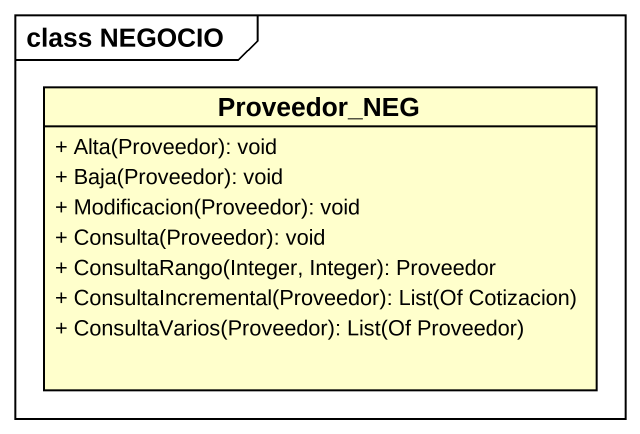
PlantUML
@startuml
mainframe class NEGOCIO
hide circle
hide empty members
skinparam classAttributeIconSize 0
class Proveedor_NEG {
  + Alta(Proveedor): void
  + Baja(Proveedor): void
  + Modificacion(Proveedor): void
  + Consulta(Proveedor): void
  + ConsultaRango(Integer, Integer): Proveedor
  + ConsultaIncremental(Proveedor): List(Of Cotizacion)
  + ConsultaVarios(Proveedor): List(Of Proveedor)
}
@enduml
